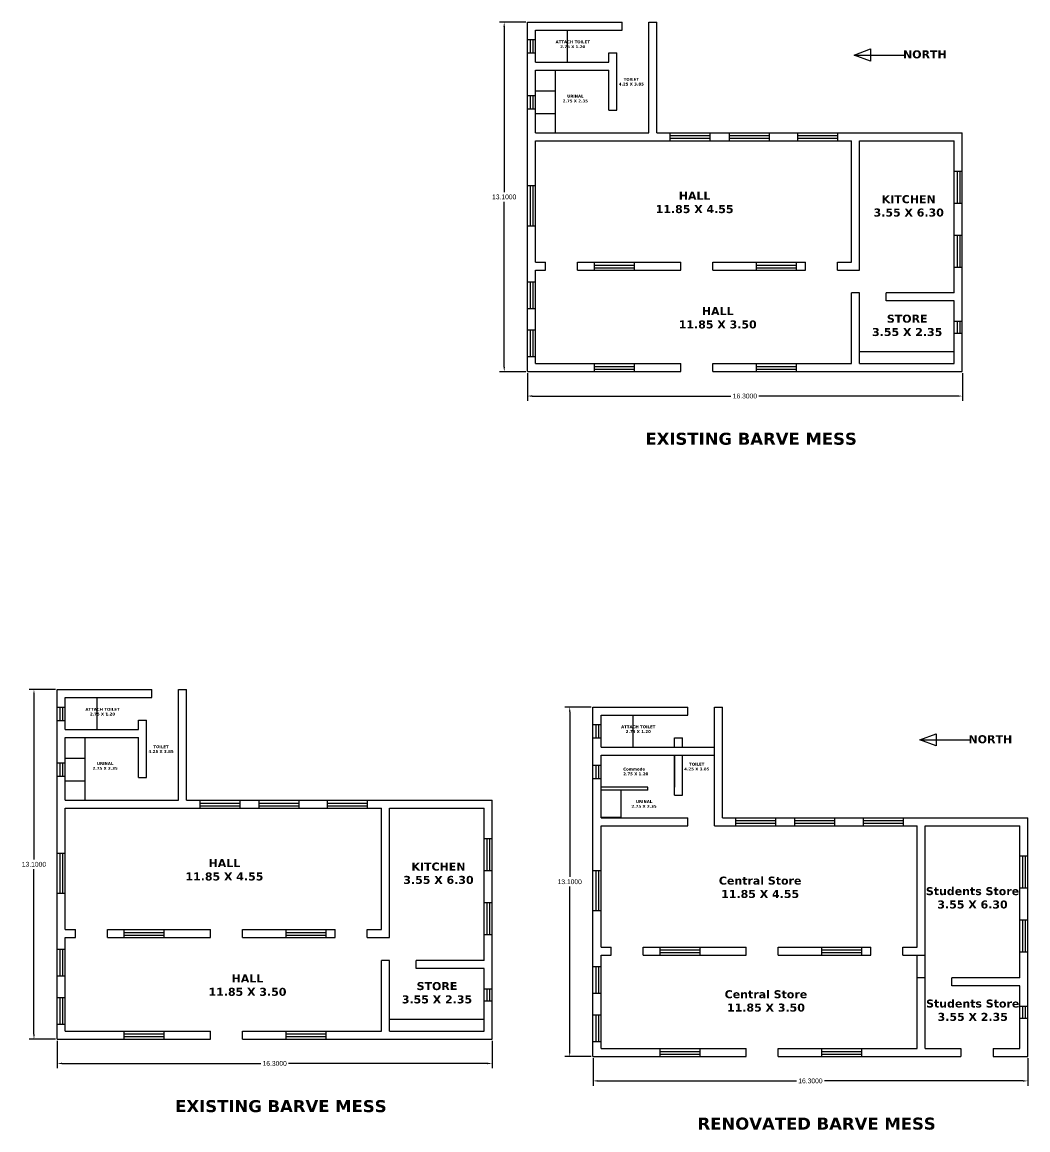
# Model space of a CAD drawing. Header units: inches. Extents: x -10.9 to 63.7, y -23.5 to 18.
# Drawn here: x -10.86 to 26.84, y -23.51 to 18 of the extents above; entities that cross this region are included whole.
import ezdxf

# ---------------------------------------------------------------- set-up
doc = ezdxf.new("R2010")
doc.units = ezdxf.units.IN
doc.header["$MEASUREMENT"] = 0
doc.styles.get("Standard").update_dxf_attribs({"font": 'arial.ttf'})
doc.dimstyles.get("Standard").update_dxf_attribs({"dimtxt": 0.18, "dimasz": 0.18, "dimexe": 0.18, "dimexo": 0.0625, "dimgap": 0.09, "dimtad": 0, "dimtih": 1, "dimtoh": 1, "dimdec": 4, "dimzin": 0, "dimdsep": 46, "dimtxsty": 'Standard', "dimcen": 0.09, "dimadec": 0, "dimazin": 0, "dimtfac": 1, "dimtdec": 4, "dimtofl": 0, "dimtmove": 0, "dimatfit": 3, "dimfxl": 1, "dimtolj": 1, "dimtzin": 0, "dimarcsym": 0})

# ---------------------------------------------------------------- blocks, each defined once
blk = doc.blocks.new('*D6')
at = {"color": 0, "lineweight": -2, "transparency": 16777216}
for p, q in [((8.086, 4.841), (8.086, 3.809)), ((24.386, 4.841), (24.386, 3.809)), ((8.266, 3.989), (15.711, 3.989)), ((24.206, 3.989), (16.761, 3.989))]:
    blk.add_line(p, q, dxfattribs=at)
at = {"color": 0, "transparency": 16777216}
for points in [[(8.266, 4.019), (8.266, 3.959), (8.086, 3.989)], [(24.206, 4.019), (24.206, 3.959), (24.386, 3.989)]]:
    blk.add_solid(points, dxfattribs=at)
at = {"layer": 'Defpoints', "color": 0, "transparency": 16777216}
for p in [(8.086, 4.903), (24.386, 4.903), (24.386, 3.989)]:
    blk.add_point(p, dxfattribs=at)
at = {"color": 0, "transparency": 16777216, "insert": (16.236, 3.989), "char_height": 0.18, "attachment_point": 5}
blk.add_mtext('\\A1;16.3000', dxfattribs=at)
blk = doc.blocks.new('*D7')
at = {"color": 0, "lineweight": -2, "transparency": 16777216}
for p, q in [((8.023, 18.003), (7.033, 18.003)), ((7.213, 17.823), (7.213, 11.635)), ((7.213, 5.083), (7.213, 11.271)), ((8.023, 4.903), (7.033, 4.903))]:
    blk.add_line(p, q, dxfattribs=at)
at = {"color": 0, "transparency": 16777216}
for points in [[(7.183, 17.823), (7.243, 17.823), (7.213, 18.003)], [(7.183, 5.083), (7.243, 5.083), (7.213, 4.903)]]:
    blk.add_solid(points, dxfattribs=at)
at = {"layer": 'Defpoints', "color": 0, "transparency": 16777216}
for p in [(7.213, 18.003), (8.086, 18.003), (8.086, 4.903)]:
    blk.add_point(p, dxfattribs=at)
at = {"color": 0, "transparency": 16777216, "insert": (7.213, 11.453), "char_height": 0.18, "attachment_point": 5}
blk.add_mtext('\\A1;13.1000', dxfattribs=at)
blk = doc.blocks.new('*D8')
at = {"color": 0, "lineweight": -2, "transparency": 16777216}
for p, q in [((10.542, -20.828), (10.542, -21.86)), ((26.842, -20.828), (26.842, -21.86)), ((10.722, -21.68), (18.167, -21.68)), ((26.662, -21.68), (19.216, -21.68))]:
    blk.add_line(p, q, dxfattribs=at)
at = {"color": 0, "transparency": 16777216}
for points in [[(10.722, -21.65), (10.722, -21.71), (10.542, -21.68)], [(26.662, -21.65), (26.662, -21.71), (26.842, -21.68)]]:
    blk.add_solid(points, dxfattribs=at)
at = {"layer": 'Defpoints', "color": 0, "transparency": 16777216}
for p in [(10.542, -20.766), (26.842, -20.766), (26.842, -21.68)]:
    blk.add_point(p, dxfattribs=at)
at = {"color": 0, "transparency": 16777216, "insert": (18.692, -21.68), "char_height": 0.18, "attachment_point": 5}
blk.add_mtext('\\A1;16.3000', dxfattribs=at)
blk = doc.blocks.new('*D9')
at = {"color": 0, "lineweight": -2, "transparency": 16777216}
for p, q in [((10.479, -7.666), (9.489, -7.666)), ((9.669, -7.846), (9.669, -14.034)), ((9.669, -20.586), (9.669, -14.398)), ((10.479, -20.766), (9.489, -20.766))]:
    blk.add_line(p, q, dxfattribs=at)
at = {"color": 0, "transparency": 16777216}
for points in [[(9.639, -7.846), (9.699, -7.846), (9.669, -7.666)], [(9.639, -20.586), (9.699, -20.586), (9.669, -20.766)]]:
    blk.add_solid(points, dxfattribs=at)
at = {"layer": 'Defpoints', "color": 0, "transparency": 16777216}
for p in [(9.669, -7.666), (10.542, -7.666), (10.542, -20.766)]:
    blk.add_point(p, dxfattribs=at)
at = {"color": 0, "transparency": 16777216, "insert": (9.669, -14.216), "char_height": 0.18, "attachment_point": 5}
blk.add_mtext('\\A1;13.1000', dxfattribs=at)
blk = doc.blocks.new('*D10')
at = {"color": 0, "lineweight": -2, "transparency": 16777216}
for p, q in [((-9.54, -20.174), (-9.54, -21.206)), ((6.76, -20.174), (6.76, -21.206)), ((-9.36, -21.026), (-1.915, -21.026)), ((6.58, -21.026), (-0.866, -21.026))]:
    blk.add_line(p, q, dxfattribs=at)
at = {"color": 0, "transparency": 16777216}
for points in [[(-9.36, -20.996), (-9.36, -21.056), (-9.54, -21.026)], [(6.58, -20.996), (6.58, -21.056), (6.76, -21.026)]]:
    blk.add_solid(points, dxfattribs=at)
at = {"layer": 'Defpoints', "color": 0, "transparency": 16777216}
for p in [(-9.54, -20.111), (6.76, -20.111), (6.76, -21.026)]:
    blk.add_point(p, dxfattribs=at)
at = {"color": 0, "transparency": 16777216, "insert": (-1.39, -21.026), "char_height": 0.18, "attachment_point": 5}
blk.add_mtext('\\A1;16.3000', dxfattribs=at)
blk = doc.blocks.new('*D11')
at = {"color": 0, "lineweight": -2, "transparency": 16777216}
for p, q in [((-9.603, -7.011), (-10.593, -7.011)), ((-10.413, -7.191), (-10.413, -13.379)), ((-10.413, -19.931), (-10.413, -13.743)), ((-9.603, -20.111), (-10.593, -20.111))]:
    blk.add_line(p, q, dxfattribs=at)
at = {"color": 0, "transparency": 16777216}
for points in [[(-10.443, -7.191), (-10.383, -7.191), (-10.413, -7.011)], [(-10.443, -19.931), (-10.383, -19.931), (-10.413, -20.111)]]:
    blk.add_solid(points, dxfattribs=at)
at = {"layer": 'Defpoints', "color": 0, "transparency": 16777216}
for p in [(-10.413, -7.011), (-9.54, -7.011), (-9.54, -20.111)]:
    blk.add_point(p, dxfattribs=at)
at = {"color": 0, "transparency": 16777216, "insert": (-10.413, -13.561), "char_height": 0.18, "attachment_point": 5}
blk.add_mtext('\\A1;13.1000', dxfattribs=at)

msp = doc.modelspace()

# ---------------------------------------------------------------- linework, layer by layer
for p, q in [((8.08576, 18.00313), (11.63576, 18.00313)), ((8.08576, 4.90313), (8.08576, 18.00313)), ((11.63576, 17.70313), (11.63576, 18.00313)), ((12.63576, 13.85313), (12.63576, 18.00313)), ((12.63576, 18.00313), (12.93576, 18.00313)), ((12.93576, 13.85313), (12.93576, 18.00313)), ((8.38576, 17.70313), (11.63576, 17.70313)), ((8.38576, 16.50313), (8.38576, 17.70313)), ((9.58576, 16.50313), (9.58576, 17.70313)), ((8.08576, 17.34734), (8.38576, 17.34734)), ((8.18664, 17.34734), (8.18664, 16.84734)), ((8.28664, 17.34734), (8.28664, 16.84734)), ((8.08576, 16.84734), (8.38576, 16.84734)), ((11.13576, 16.85313), (11.43576, 16.85313)), ((11.13576, 16.50313), (11.13576, 16.85313)), ((11.43576, 14.70313), (11.43576, 16.85313)), ((20.33421, 16.77076), (20.94697, 16.99728)), ((20.33421, 16.77076), (22.21138, 16.77076)), ((20.94697, 16.54264), (20.33421, 16.77076)), ((20.94697, 16.99728), (20.94697, 16.54264)), ((8.38576, 16.50313), (11.13576, 16.50313)), ((8.38576, 16.20313), (11.13576, 16.20313)), ((8.38576, 13.85313), (8.38576, 16.20313)), ((9.13576, 13.85313), (9.13576, 16.20313)), ((11.13576, 14.70313), (11.13576, 16.20313)), ((8.38576, 15.43029), (9.13576, 15.43029)), ((8.08576, 15.25209), (8.38576, 15.25209)), ((8.18664, 15.25209), (8.18664, 14.75209)), ((8.28664, 15.25209), (8.28664, 14.75209)), ((8.08576, 14.75209), (8.38576, 14.75209)), ((8.38576, 14.57837), (9.13576, 14.57837)), ((11.13576, 14.70313), (11.43576, 14.70313)), ((8.38576, 13.85313), (12.63576, 13.85313)), ((12.93576, 13.85313), (24.38576, 13.85313)), ((13.43721, 13.55313), (13.43721, 13.85313)), ((13.43721, 13.74874), (14.93721, 13.74874)), ((14.93721, 13.55313), (14.93721, 13.85313)), ((15.65592, 13.55313), (15.65592, 13.85313)), ((15.65592, 13.74874), (17.15592, 13.74874)), ((17.15592, 13.55313), (17.15592, 13.85313)), ((18.21977, 13.55313), (18.21977, 13.85313)), ((18.21977, 13.74874), (19.71977, 13.74874)), ((19.71977, 13.55313), (19.71977, 13.85313)), ((24.38576, 4.90313), (24.38576, 13.85313)), ((8.38576, 13.55313), (20.23576, 13.55313)), ((8.38576, 9.00313), (8.38576, 13.55313)), ((13.43721, 13.64874), (14.93721, 13.64874)), ((15.65592, 13.64874), (17.15592, 13.64874)), ((18.21977, 13.64874), (19.71977, 13.64874)), ((20.23576, 9.00313), (20.23576, 13.55313)), ((20.53576, 8.70313), (20.53576, 13.55313)), ((20.53576, 13.55313), (24.08576, 13.55313)), ((24.08576, 7.85313), (24.08576, 13.55313)), ((24.08576, 12.41952), (24.38576, 12.41952)), ((24.18936, 12.41952), (24.18936, 11.21952)), ((24.28936, 12.41952), (24.28936, 11.21952)), ((8.08576, 11.87476), (8.38576, 11.87476)), ((8.18743, 11.87476), (8.18743, 10.37476)), ((8.28743, 11.87476), (8.28743, 10.37476)), ((24.08576, 11.21952), (24.38576, 11.21952)), ((8.08576, 10.37476), (8.38576, 10.37476)), ((24.08576, 10.02323), (24.38576, 10.02323)), ((24.18936, 10.02323), (24.18936, 8.82323)), ((24.28936, 10.02323), (24.28936, 8.82323)), ((8.38576, 9.00313), (8.76659, 9.00313)), ((8.76659, 8.70313), (8.76659, 9.00313)), ((9.96659, 8.70313), (9.96659, 9.00313)), ((9.96659, 9.00313), (13.82967, 9.00313)), ((10.59915, 8.70313), (10.59915, 9.00313)), ((10.59915, 8.89938), (12.09915, 8.89938)), ((10.59915, 8.79938), (12.09915, 8.79938)), ((12.09915, 8.70313), (12.09915, 9.00313)), ((13.82967, 8.70313), (13.82967, 9.00313)), ((15.02967, 8.70313), (15.02967, 9.00313)), ((15.02967, 9.00313), (18.50418, 9.00313)), ((16.66462, 8.70313), (16.66462, 9.00313)), ((16.66462, 8.89938), (18.16462, 8.89938)), ((16.66462, 8.79938), (18.16462, 8.79938)), ((18.16462, 8.70313), (18.16462, 9.00313)), ((18.50418, 8.70313), (18.50418, 9.00313)), ((19.70418, 8.70313), (19.70418, 9.00313)), ((19.70418, 9.00313), (20.23576, 9.00313)), ((24.08576, 8.82323), (24.38576, 8.82323)), ((8.38576, 5.20313), (8.38576, 8.70313)), ((8.38576, 8.70313), (8.76659, 8.70313)), ((9.96659, 8.70313), (13.82967, 8.70313)), ((15.02967, 8.70313), (18.50418, 8.70313)), ((19.70418, 8.70313), (20.53576, 8.70313)), ((8.08576, 8.27346), (8.38576, 8.27346)), ((8.18743, 8.27346), (8.18743, 7.27346)), ((8.28743, 8.27346), (8.28743, 7.27346)), ((20.23576, 5.20313), (20.23576, 7.85313)), ((20.53576, 7.85313), (20.23576, 7.85313)), ((20.53576, 5.20313), (20.53576, 7.85313)), ((24.08576, 7.85313), (21.53576, 7.85313)), ((21.53576, 7.55313), (21.53576, 7.85313)), ((24.08576, 7.55313), (21.53576, 7.55313)), ((24.08576, 5.20313), (24.08576, 7.55313)), ((8.08576, 7.27346), (8.38576, 7.27346)), ((24.08576, 6.79096), (24.38576, 6.79096)), ((24.18936, 6.79096), (24.18936, 6.34096)), ((24.28936, 6.79096), (24.28936, 6.34096)), ((8.08576, 6.46631), (8.38576, 6.46631)), ((8.18743, 6.46631), (8.18743, 5.46631)), ((8.28743, 6.46631), (8.28743, 5.46631)), ((24.08576, 6.34096), (24.38576, 6.34096)), ((8.08576, 5.46631), (8.38576, 5.46631)), ((20.53576, 5.65313), (24.08576, 5.65313)), ((8.38576, 5.20313), (13.82967, 5.20313)), ((10.59915, 4.90313), (10.59915, 5.20313)), ((10.59915, 5.09629), (12.09915, 5.09629)), ((10.59915, 4.99629), (12.09915, 4.99629)), ((12.09915, 4.90313), (12.09915, 5.20313)), ((13.82967, 4.90313), (13.82967, 5.20313)), ((15.02967, 4.90313), (15.02967, 5.20313)), ((15.02967, 5.20313), (20.23576, 5.20313)), ((16.66462, 4.90313), (16.66462, 5.20313)), ((16.66462, 5.09629), (18.16462, 5.09629)), ((16.66462, 5.09629), (16.7201, 5.09629)), ((16.66462, 4.99629), (18.16462, 4.99629)), ((16.66462, 4.99629), (16.7201, 4.99629)), ((18.16462, 4.90313), (18.16462, 5.20313)), ((20.53576, 5.20313), (24.08576, 5.20313)), ((8.08576, 4.90313), (13.82967, 4.90313)), ((15.02967, 4.90313), (20.23576, 4.90313)), ((20.23576, 4.90313), (24.38576, 4.90313)), ((-9.54041, -20.11103), (-9.54041, -7.01103)), ((-9.54041, -7.01103), (-5.99041, -7.01103)), ((-5.99041, -7.31103), (-5.99041, -7.01103)), ((-4.99041, -11.16103), (-4.99041, -7.01103)), ((-4.99041, -7.01103), (-4.69041, -7.01103)), ((-4.69041, -11.16103), (-4.69041, -7.01103)), ((-9.24041, -8.51103), (-9.24041, -7.31103)), ((-9.24041, -7.31103), (-5.99041, -7.31103)), ((-8.04041, -8.51103), (-8.04041, -7.31103)), ((-9.54041, -7.66682), (-9.24041, -7.66682)), ((-9.43953, -7.66682), (-9.43953, -8.16682)), ((-9.33953, -7.66682), (-9.33953, -8.16682)), ((10.54169, -20.76588), (10.54169, -7.66588)), ((10.54169, -7.66588), (14.09169, -7.66588)), ((14.09169, -7.96588), (14.09169, -7.66588)), ((15.09169, -12.11588), (15.09169, -7.66588)), ((15.09169, -7.66588), (15.39169, -7.66588)), ((15.39169, -11.81588), (15.39169, -7.66588)), ((-9.54041, -8.16682), (-9.24041, -8.16682)), ((-6.49041, -8.51103), (-6.49041, -8.16103)), ((-6.49041, -8.16103), (-6.19041, -8.16103)), ((-6.19041, -10.31103), (-6.19041, -8.16103)), ((10.84169, -9.16588), (10.84169, -7.96588)), ((10.84169, -7.96588), (14.09169, -7.96588)), ((12.04169, -9.16588), (12.04169, -7.96588)), ((-9.24041, -8.51103), (-6.49041, -8.51103)), ((10.54169, -8.32167), (10.84169, -8.32167)), ((10.64257, -8.32167), (10.64257, -8.82167)), ((10.74257, -8.32167), (10.74257, -8.82167)), ((22.79014, -8.89825), (23.4029, -8.67174)), ((23.4029, -8.67174), (23.4029, -9.12638)), ((-9.24041, -11.16103), (-9.24041, -8.81103)), ((-9.24041, -8.81103), (-6.49041, -8.81103)), ((-8.49041, -11.16103), (-8.49041, -8.81103)), ((-6.49041, -10.31103), (-6.49041, -8.81103)), ((10.54169, -8.82167), (10.84169, -8.82167)), ((13.59169, -9.16588), (13.59169, -8.81588)), ((13.59169, -8.81588), (13.89169, -8.81588)), ((13.89169, -9.16588), (13.89169, -8.81588)), ((22.79014, -8.89825), (24.66731, -8.89825)), ((23.4029, -9.12638), (22.79014, -8.89825)), ((10.84169, -9.16588), (15.09169, -9.16588)), ((10.84169, -11.81588), (10.84169, -9.46588)), ((10.84169, -9.46588), (15.09169, -9.46588)), ((13.59169, -10.96588), (13.59169, -9.46588)), ((13.59169, -9.46588), (13.59169, -10.66588)), ((13.89169, -10.96588), (13.89169, -9.46588)), ((-9.54041, -9.76207), (-9.24041, -9.76207)), ((-9.43953, -9.76207), (-9.43953, -10.26207)), ((-9.33953, -9.76207), (-9.33953, -10.26207)), ((-9.24041, -9.58387), (-8.49041, -9.58387)), ((10.54169, -9.85087), (10.84169, -9.85087)), ((10.64257, -9.85087), (10.64257, -10.35087)), ((10.74257, -9.85087), (10.74257, -10.35087)), ((-9.54041, -10.26207), (-9.24041, -10.26207)), ((-6.49041, -10.31103), (-6.19041, -10.31103)), ((10.54169, -10.35087), (10.84169, -10.35087)), ((-9.24041, -10.43579), (-8.49041, -10.43579)), ((12.59169, -10.66588), (10.84169, -10.66588)), ((12.59169, -10.78088), (10.84169, -10.78088)), ((11.59169, -11.81588), (11.59169, -10.78088)), ((12.59169, -10.78088), (12.59169, -10.66588)), ((-9.24041, -11.16103), (-4.99041, -11.16103)), ((-4.69041, -11.16103), (6.75959, -11.16103)), ((-4.18895, -11.46103), (-4.18895, -11.16103)), ((-2.68895, -11.46103), (-2.68895, -11.16103)), ((-1.97024, -11.46103), (-1.97024, -11.16103)), ((-0.47024, -11.46103), (-0.47024, -11.16103)), ((0.5936, -11.46103), (0.5936, -11.16103)), ((2.0936, -11.46103), (2.0936, -11.16103)), ((6.75959, -20.11103), (6.75959, -11.16103)), ((13.59169, -10.96588), (13.89169, -10.96588)), ((-9.24041, -16.01103), (-9.24041, -11.46103)), ((-9.24041, -11.46103), (2.60959, -11.46103)), ((-4.18895, -11.26542), (-2.68895, -11.26542)), ((-4.18895, -11.36542), (-2.68895, -11.36542)), ((-1.97024, -11.26542), (-0.47024, -11.26542)), ((-1.97024, -11.36542), (-0.47024, -11.36542)), ((0.5936, -11.26542), (2.0936, -11.26542)), ((0.5936, -11.36542), (2.0936, -11.36542)), ((2.60959, -16.01103), (2.60959, -11.46103)), ((2.90959, -11.46103), (6.45959, -11.46103)), ((2.90959, -16.31103), (2.90959, -11.46103)), ((6.45959, -17.16103), (6.45959, -11.46103)), ((10.84169, -11.79088), (11.59169, -11.79088)), ((10.84169, -11.81588), (14.09169, -11.81588)), ((10.84169, -11.81588), (11.59169, -11.81588)), ((14.09169, -12.11588), (14.09169, -11.81588)), ((15.39169, -11.81588), (26.84169, -11.81588)), ((15.89314, -12.11588), (15.89314, -11.81588)), ((15.89314, -11.92027), (17.39314, -11.92027)), ((15.89314, -12.02027), (17.39314, -12.02027)), ((17.39314, -12.11588), (17.39314, -11.81588)), ((18.11185, -12.11588), (18.11185, -11.81588)), ((18.11185, -11.92027), (19.61185, -11.92027)), ((18.11185, -12.02027), (19.61185, -12.02027)), ((19.61185, -12.11588), (19.61185, -11.81588)), ((20.6757, -12.11588), (20.6757, -11.81588)), ((20.6757, -11.92027), (22.1757, -11.92027)), ((20.6757, -12.02027), (22.1757, -12.02027)), ((22.1757, -12.11588), (22.1757, -11.81588)), ((26.84169, -20.76588), (26.84169, -11.81588)), ((10.84169, -16.66588), (10.84169, -12.11588)), ((10.84169, -12.11588), (14.09169, -12.11588)), ((15.09169, -12.11588), (22.69169, -12.11588)), ((22.69169, -16.66588), (22.69169, -12.11588)), ((22.99169, -12.11588), (26.54169, -12.11588)), ((22.99169, -16.96588), (22.99169, -12.11588)), ((26.54169, -17.81588), (26.54169, -12.11588)), ((6.45959, -12.59464), (6.75959, -12.59464)), ((6.5632, -12.59464), (6.5632, -13.79464)), ((6.6632, -12.59464), (6.6632, -13.79464)), ((-9.54041, -13.13941), (-9.24041, -13.13941)), ((-9.43873, -13.13941), (-9.43873, -14.63941)), ((-9.33873, -13.13941), (-9.33873, -14.63941)), ((26.54169, -13.24949), (26.84169, -13.24949)), ((26.64529, -13.24949), (26.64529, -14.44949)), ((26.74529, -13.24949), (26.74529, -14.44949)), ((6.45959, -13.79464), (6.75959, -13.79464)), ((10.54169, -13.79426), (10.84169, -13.79426)), ((10.64336, -13.79426), (10.64336, -15.29426)), ((10.74336, -13.79426), (10.74336, -15.29426)), ((26.54169, -14.44949), (26.84169, -14.44949)), ((-9.54041, -14.63941), (-9.24041, -14.63941)), ((6.45959, -14.99093), (6.75959, -14.99093)), ((6.5632, -14.99093), (6.5632, -16.19093)), ((6.6632, -14.99093), (6.6632, -16.19093)), ((10.54169, -15.29426), (10.84169, -15.29426)), ((26.54169, -15.64579), (26.84169, -15.64579)), ((26.64529, -15.64579), (26.64529, -16.84579)), ((26.74529, -15.64579), (26.74529, -16.84579)), ((-9.24041, -16.01103), (-8.85958, -16.01103)), ((-8.85958, -16.31103), (-8.85958, -16.01103)), ((-7.65958, -16.01103), (-3.7965, -16.01103)), ((-7.65958, -16.31103), (-7.65958, -16.01103)), ((-7.02702, -16.31103), (-7.02702, -16.01103)), ((-7.02702, -16.11478), (-5.52702, -16.11478)), ((-5.52702, -16.31103), (-5.52702, -16.01103)), ((-3.7965, -16.31103), (-3.7965, -16.01103)), ((-2.5965, -16.01103), (0.87801, -16.01103)), ((-2.5965, -16.31103), (-2.5965, -16.01103)), ((-0.96155, -16.31103), (-0.96155, -16.01103)), ((-0.96155, -16.11478), (0.53845, -16.11478)), ((0.53845, -16.31103), (0.53845, -16.01103)), ((0.87801, -16.31103), (0.87801, -16.01103)), ((2.07801, -16.01103), (2.60959, -16.01103)), ((2.07801, -16.31103), (2.07801, -16.01103)), ((6.45959, -16.19093), (6.75959, -16.19093)), ((-9.24041, -19.81103), (-9.24041, -16.31103)), ((-9.24041, -16.31103), (-8.85958, -16.31103)), ((-7.65958, -16.31103), (-3.7965, -16.31103)), ((-7.02702, -16.21478), (-5.52702, -16.21478)), ((-2.5965, -16.31103), (0.87801, -16.31103)), ((-0.96155, -16.21478), (0.53845, -16.21478)), ((2.07801, -16.31103), (2.90959, -16.31103)), ((-9.54041, -16.7407), (-9.24041, -16.7407)), ((-9.43873, -16.7407), (-9.43873, -17.7407)), ((-9.33873, -16.7407), (-9.33873, -17.7407)), ((10.84169, -16.66588), (11.22252, -16.66588)), ((10.84169, -20.46588), (10.84169, -16.96588)), ((10.84169, -16.96588), (11.22252, -16.96588)), ((11.22252, -16.96588), (11.22252, -16.66588)), ((12.42252, -16.66588), (16.2856, -16.66588)), ((12.42252, -16.96588), (12.42252, -16.66588)), ((12.42252, -16.96588), (16.2856, -16.96588)), ((13.05508, -16.96588), (13.05508, -16.66588)), ((13.05508, -16.76964), (14.55508, -16.76964)), ((13.05508, -16.86964), (14.55508, -16.86964)), ((14.55508, -16.96588), (14.55508, -16.66588)), ((16.2856, -16.96588), (16.2856, -16.66588)), ((17.4856, -16.66588), (20.96011, -16.66588)), ((17.4856, -16.96588), (17.4856, -16.66588)), ((17.4856, -16.96588), (20.96011, -16.96588)), ((19.12055, -16.96588), (19.12055, -16.66588)), ((19.12055, -16.76964), (20.62055, -16.76964)), ((19.12055, -16.86964), (20.62055, -16.86964)), ((20.62055, -16.96588), (20.62055, -16.66588)), ((20.96011, -16.96588), (20.96011, -16.66588)), ((22.16011, -16.66588), (22.69169, -16.66588)), ((22.16011, -16.96588), (22.16011, -16.66588)), ((22.16011, -16.96588), (22.99169, -16.96588)), ((22.69169, -17.81588), (22.69169, -16.96588)), ((22.99169, -17.81588), (22.99169, -16.96588)), ((26.54169, -16.84579), (26.84169, -16.84579)), ((2.60959, -19.81103), (2.60959, -17.16103)), ((2.90959, -17.16103), (2.60959, -17.16103)), ((2.90959, -19.81103), (2.90959, -17.16103)), ((3.90959, -17.46103), (3.90959, -17.16103)), ((6.45959, -17.16103), (3.90959, -17.16103)), ((10.54169, -17.39555), (10.84169, -17.39555)), ((10.64336, -17.39555), (10.64336, -18.39555)), ((10.74336, -17.39555), (10.74336, -18.39555)), ((-9.54041, -17.7407), (-9.24041, -17.7407)), ((6.45959, -17.46103), (3.90959, -17.46103)), ((6.45959, -19.81103), (6.45959, -17.46103)), ((22.69169, -20.46588), (22.69169, -17.81588)), ((22.99169, -17.81588), (22.69169, -17.81588)), ((22.99169, -20.46588), (22.99169, -17.81588)), ((23.99169, -18.11588), (23.99169, -17.81588)), ((26.54169, -17.81588), (23.99169, -17.81588)), ((6.45959, -18.2232), (6.75959, -18.2232)), ((6.5632, -18.2232), (6.5632, -18.6732)), ((6.6632, -18.2232), (6.6632, -18.6732)), ((26.54169, -18.11588), (23.99169, -18.11588)), ((26.54169, -20.46588), (26.54169, -18.11588)), ((-9.54041, -18.54785), (-9.24041, -18.54785)), ((-9.43873, -18.54785), (-9.43873, -19.54785)), ((-9.33873, -18.54785), (-9.33873, -19.54785)), ((6.45959, -18.6732), (6.75959, -18.6732)), ((10.54169, -18.39555), (10.84169, -18.39555)), ((26.54169, -18.87805), (26.84169, -18.87805)), ((26.64529, -18.87805), (26.64529, -19.32805)), ((26.74529, -18.87805), (26.74529, -19.32805)), ((2.90959, -19.36103), (6.45959, -19.36103)), ((10.54169, -19.2027), (10.84169, -19.2027)), ((10.64336, -19.2027), (10.64336, -20.2027)), ((10.74336, -19.2027), (10.74336, -20.2027)), ((26.54169, -19.32805), (26.84169, -19.32805)), ((-9.54041, -19.54785), (-9.24041, -19.54785)), ((-9.24041, -19.81103), (-3.7965, -19.81103)), ((-7.02702, -20.11103), (-7.02702, -19.81103)), ((-7.02702, -19.91787), (-5.52702, -19.91787)), ((-5.52702, -20.11103), (-5.52702, -19.81103)), ((-3.7965, -20.11103), (-3.7965, -19.81103)), ((-2.5965, -19.81103), (2.60959, -19.81103)), ((-2.5965, -20.11103), (-2.5965, -19.81103)), ((-0.96155, -20.11103), (-0.96155, -19.81103)), ((-0.96155, -19.91787), (-0.90606, -19.91787)), ((-0.96155, -19.91787), (0.53845, -19.91787)), ((0.53845, -20.11103), (0.53845, -19.81103)), ((2.90959, -19.81103), (6.45959, -19.81103)), ((-9.54041, -20.11103), (-3.7965, -20.11103)), ((-7.02702, -20.01787), (-5.52702, -20.01787)), ((-2.5965, -20.11103), (2.60959, -20.11103)), ((-0.96155, -20.01787), (-0.90606, -20.01787)), ((-0.96155, -20.01787), (0.53845, -20.01787)), ((2.60959, -20.11103), (6.75959, -20.11103)), ((10.54169, -20.2027), (10.84169, -20.2027)), ((10.84169, -20.46588), (16.2856, -20.46588)), ((13.05508, -20.76588), (13.05508, -20.46588)), ((13.05508, -20.57272), (14.55508, -20.57272)), ((13.05508, -20.67272), (14.55508, -20.67272)), ((14.55508, -20.76588), (14.55508, -20.46588)), ((16.2856, -20.76588), (16.2856, -20.46588)), ((17.4856, -20.46588), (22.69169, -20.46588)), ((17.4856, -20.76588), (17.4856, -20.46588)), ((19.12055, -20.76588), (19.12055, -20.46588)), ((19.12055, -20.57272), (19.17603, -20.57272)), ((19.12055, -20.57272), (20.62055, -20.57272)), ((19.12055, -20.67272), (19.17603, -20.67272)), ((19.12055, -20.67272), (20.62055, -20.67272)), ((20.62055, -20.76588), (20.62055, -20.46588)), ((22.99169, -20.46588), (24.33579, -20.46588)), ((24.33579, -20.46588), (24.33579, -20.76588)), ((25.53579, -20.46588), (25.53579, -20.76588)), ((25.53579, -20.46588), (26.08509, -20.46588)), ((26.08509, -20.46588), (26.54169, -20.46588)), ((10.54169, -20.76588), (16.2856, -20.76588)), ((17.4856, -20.76588), (22.69169, -20.76588)), ((22.69169, -20.76588), (24.33579, -20.76588)), ((25.53579, -20.76588), (26.08073, -20.76588)), ((26.08073, -20.76588), (26.84169, -20.76588))]:
    msp.add_line(p, q)

# ---------------------------------------------------------------- texts
at = {"attachment_point": 1}
for s, width, heights, insert, char_height in [('\\pxqc;{\\fVerdana|b1|i0|c0|p34;ATTACH TOILET\\P2.75 X 1.20}', 3.3597797, [-0.29249], (8.10245, 17.31566), 0.107175), ('\\pxqc;{\\fVerdana|b1|i0|c0|p34;NORTH}', 3.3597797, [-0.31249], (21.3003, 16.94575), 0.3), ('\\pxqc;{\\fVerdana|b1|i0|c0|p34;TOILET\\P4.25 X 3.85}', 3.3597797, [-0.29293], (10.29633, 15.9123), 0.107175), ('\\pxqc;{\\fVerdana|b1|i0|c0|p34;URINAL\\P2.75 X 2.35}', 3.3597797, [-0.29026], (8.20038, 15.28128), 0.107175), ('\\pxqc;{\\fVerdana|b1|i0|c0|p34;HALL\\P11.85 X 4.55}', 3.3597797, [-0.8137], (12.67133, 11.64616), 0.3), ('\\pxqc;{\\fVerdana|b1|i0|c0|p34;KITCHEN\\P3.55 X 6.30}', 3.3597797, [-0.81833], (20.69589, 11.51769), 0.3), ('\\pxqc;{\\fVerdana|b1|i0|c0|p34;HALL\\P11.85 X 3.50}', 3.3597797, [-0.8137], (13.53603, 7.32311), 0.3), ('\\pxqc;{\\fVerdana|b1|i0|c0|p34;STORE\\P3.55 X 2.35}', 3.3597797, [-0.81874], (20.63945, 7.03937), 0.3), ('\\pxqc;{\\fVerdana|b1|i0|c0|p34;EXISTING BARVE MESS}', 12.6683725, [-0.46813], (10.13431, 2.61353), 0.45), ('\\pxqc;{\\fVerdana|b1|i0|c0|p34;ATTACH TOILET\\P2.75 X 1.20}', 3.3597797, [-0.29249], (-9.52372, -7.6985), 0.107175), ('\\pxqc;{\\fVerdana|b1|i0|c0|p34;ATTACH TOILET\\P2.75 X 1.20}', 3.3597797, [-0.29249], (10.55838, -8.35335), 0.107175), ('\\pxqc;{\\fVerdana|b1|i0|c0|p34;NORTH}', 3.3597797, [-0.31249], (23.75623, -8.72326), 0.3), ('\\pxqc;{\\fVerdana|b1|i0|c0|p34;TOILET\\P4.25 X 3.85}', 3.3597797, [-0.29293], (-7.32983, -9.10186), 0.107175), ('\\pxqc;{\\fVerdana|b1|i0|c0|p34;URINAL\\P2.75 X 2.35}', 3.3597797, [-0.29026], (-9.42578, -9.73288), 0.107175), ('{\\fVerdana|b1|i0|c0|p34;Commode\\P2.75 X 1.20}', 3.3597797, [-0.29509], (11.67413, -9.93931), 0.107175), ('\\pxqc;{\\fVerdana|b1|i0|c0|p34;TOILET\\P4.25 X 3.85}', 3.3597797, [-0.29293], (12.75226, -9.75671), 0.107175), ('\\pxqc;{\\fVerdana|b1|i0|c0|p34;URINAL\\P2.75 X 2.35}', 3.3597797, [-0.29026], (10.77584, -11.15719), 0.107175), ('\\pxqc;{\\fVerdana|b1|i0|c0|p34;HALL\\P11.85 X 4.55}', 3.3597797, [-0.8137], (-4.95483, -13.36801), 0.3), ('\\pxqc;{\\fVerdana|b1|i0|c0|p34;KITCHEN\\P3.55 X 6.30}', 3.3597797, [-0.81833], (3.06973, -13.49647), 0.3), ('\\pxqc;{\\fVerdana|b1|i0|c0|p34;Central Store\\P11.85 X 4.55}', 3.3597797, [-0.8272], (15.12726, -14.02286), 0.3), ('\\pxqc;{\\fVerdana|b1|i0|c0|p34;Students Store\\P3.55 X 6.30}', 3.3597797, [-1.33143], (23.08752, -14.41724), 0.3), ('\\pxqc;{\\fVerdana|b1|i0|c0|p34;HALL\\P11.85 X 3.50}', 3.3597797, [-0.8137], (-4.09013, -17.69105), 0.3), ('\\pxqc;{\\fVerdana|b1|i0|c0|p34;STORE\\P3.55 X 2.35}', 3.3597797, [-0.81874], (3.01329, -17.97479), 0.3), ('\\pxqc;{\\fVerdana|b1|i0|c0|p34;Central Store\\P11.85 X 3.50}', 3.3597797, [-0.8272], (15.34467, -18.28125), 0.3), ('\\pxqc;{\\fVerdana|b1|i0|c0|p34;Students Store\\P3.55 X 2.35}', 3.3597797, [-1.33143], (23.09538, -18.62964), 0.3), ('\\pxqc;{\\fVerdana|b1|i0|c0|p34;EXISTING BARVE MESS}', 12.6683725, [-0.46813], (-7.49186, -22.40063), 0.45), ('\\pxqc;{\\fVerdana|b1|i0|c0|p34;RENOVATED BARVE MESS}', 12.6683725, [-0.46874], (12.59024, -23.05549), 0.45)]:
    msp.add_mtext_dynamic_manual_height_columns(s, width=width, gutter_width=1, heights=heights, dxfattribs=dict(at, insert=insert, char_height=char_height))

# ---------------------------------------------------------------- dimensions: what is measured, and where the dimension line sits
for base, p1, p2, picture, middle in [((7.21315, 18.00313), (8.08576, 4.90313), (8.08576, 18.00313), '*D7', (7.21315, 11.45313)), ((-10.41301, -7.01103), (-9.54041, -20.11103), (-9.54041, -7.01103), '*D11', (-10.41301, -13.56103)), ((9.66908, -7.66588), (10.54169, -20.76588), (10.54169, -7.66588), '*D9', (9.66908, -14.21588))]:
    dim = msp.add_linear_dim(base=base, p1=p1, p2=p2, angle=90, dimstyle='Standard')
    dim.commit()
    dim.dimension.update_dxf_attribs({"geometry": picture, "text_midpoint": middle})
for base, p1, p2, picture, middle in [((24.38576, 3.98852), (8.08576, 4.90313), (24.38576, 4.90313), '*D6', (16.23576, 3.98852)), ((6.75959, -21.02564), (-9.54041, -20.11103), (6.75959, -20.11103), '*D10', (-1.39041, -21.02564)), ((26.84169, -21.68049), (10.54169, -20.76588), (26.84169, -20.76588), '*D8', (18.69169, -21.68049))]:
    dim = msp.add_linear_dim(base=base, p1=p1, p2=p2, dimstyle='Standard')
    dim.commit()
    dim.dimension.update_dxf_attribs({"geometry": picture, "text_midpoint": middle})

doc.saveas('drawing.dxf')
